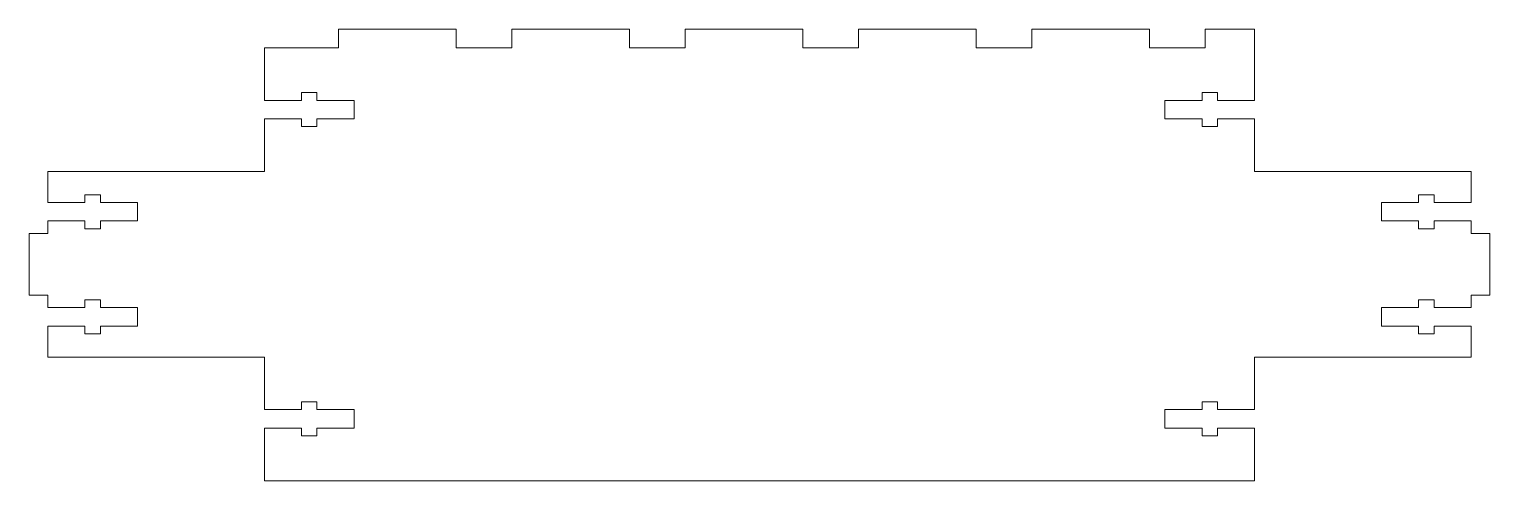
# Model space of a CAD drawing. Header units: millimetres. Extents: x -38 to 198, y 0 to 73.
import ezdxf

# ---------------------------------------------------------------- set-up
doc = ezdxf.new("R2010")
doc.units = ezdxf.units.MM

msp = doc.modelspace()

# ---------------------------------------------------------------- linework, layer by layer
at = {"color": 7, "linetype": 'Continuous', "lineweight": 15}
for p, q in [((12, 73), (12, 70)), ((12, 73), (31, 73)), ((31, 73), (31, 70)), ((40, 73), (40, 70)), ((40, 73), (59, 73)), ((59, 73), (59, 70)), ((68, 73), (68, 70)), ((68, 73), (87, 73)), ((87, 73), (87, 70)), ((96, 73), (96, 70)), ((96, 73), (115, 73)), ((115, 73), (115, 70)), ((124, 73), (124, 70)), ((124, 73), (143, 73)), ((143, 73), (143, 70)), ((152, 73), (152, 70)), ((152, 73), (160, 73)), ((160, 61.5), (160, 73)), ((0, 70), (0, 61.5)), ((12, 70), (0, 70)), ((40, 70), (31, 70)), ((68, 70), (59, 70)), ((96, 70), (87, 70)), ((124, 70), (115, 70)), ((152, 70), (143, 70)), ((6, 61.5), (0, 61.5)), ((8.5, 62.75), (6, 62.75)), ((6, 62.75), (6, 61.5)), ((8.5, 61.5), (8.5, 62.75)), ((14.5, 61.5), (8.5, 61.5)), ((14.5, 58.5), (14.5, 61.5)), ((151.5, 61.5), (145.5, 61.5)), ((145.5, 61.5), (145.5, 58.5)), ((154, 62.75), (151.5, 62.75)), ((151.5, 62.75), (151.5, 61.5)), ((154, 61.5), (154, 62.75)), ((160, 61.5), (154, 61.5)), ((0, 58.5), (0, 50)), ((0, 58.5), (6, 58.5)), ((6, 58.5), (6, 57.25)), ((6, 57.25), (8.5, 57.25)), ((8.5, 57.25), (8.5, 58.5)), ((8.5, 58.5), (14.5, 58.5)), ((145.5, 58.5), (151.5, 58.5)), ((151.5, 58.5), (151.5, 57.25)), ((151.5, 57.25), (154, 57.25)), ((154, 57.25), (154, 58.5)), ((154, 58.5), (160, 58.5)), ((160, 50), (160, 58.5)), ((-35, 50), (-35, 45)), ((-35, 50), (0, 50)), ((160, 50), (195, 50)), ((195, 50), (195, 45)), ((-29, 45), (-35, 45)), ((-26.5, 46.25), (-29, 46.25)), ((-29, 46.25), (-29, 45)), ((-26.5, 45), (-26.5, 46.25)), ((-20.5, 45), (-26.5, 45)), ((-20.5, 42), (-20.5, 45)), ((186.5, 45), (180.5, 45)), ((180.5, 45), (180.5, 42)), ((189, 46.25), (186.5, 46.25)), ((186.5, 46.25), (186.5, 45)), ((189, 45), (189, 46.25)), ((195, 45), (189, 45)), ((-35, 42), (-35, 40)), ((-35, 42), (-29, 42)), ((-29, 42), (-29, 40.75)), ((-29, 40.75), (-26.5, 40.75)), ((-26.5, 40.75), (-26.5, 42)), ((-26.5, 42), (-20.5, 42)), ((180.5, 42), (186.5, 42)), ((186.5, 42), (186.5, 40.75)), ((186.5, 40.75), (189, 40.75)), ((189, 40.75), (189, 42)), ((189, 42), (195, 42)), ((195, 42), (195, 40)), ((-38, 40), (-38, 30)), ((-38, 40), (-35, 40)), ((195, 40), (198, 40)), ((198, 40), (198, 30)), ((-38, 30), (-35, 30)), ((-35, 30), (-35, 28)), ((-26.5, 29.25), (-29, 29.25)), ((-29, 29.25), (-29, 28)), ((-26.5, 28), (-26.5, 29.25)), ((189, 29.25), (186.5, 29.25)), ((186.5, 29.25), (186.5, 28)), ((189, 28), (189, 29.25)), ((195, 30), (198, 30)), ((195, 30), (195, 28)), ((-29, 28), (-35, 28)), ((-20.5, 28), (-26.5, 28)), ((-20.5, 25), (-20.5, 28)), ((186.5, 28), (180.5, 28)), ((180.5, 28), (180.5, 25)), ((195, 28), (189, 28)), ((-35, 25), (-35, 20)), ((-35, 25), (-29, 25)), ((-29, 25), (-29, 23.75)), ((-29, 23.75), (-26.5, 23.75)), ((-26.5, 23.75), (-26.5, 25)), ((-26.5, 25), (-20.5, 25)), ((180.5, 25), (186.5, 25)), ((186.5, 25), (186.5, 23.75)), ((186.5, 23.75), (189, 23.75)), ((189, 23.75), (189, 25)), ((189, 25), (195, 25)), ((195, 25), (195, 20)), ((-35, 20), (0, 20)), ((0, 20), (0, 11.5)), ((160, 20), (195, 20)), ((160, 11.5), (160, 20)), ((8.5, 12.75), (6, 12.75)), ((6, 12.75), (6, 11.5)), ((8.5, 11.5), (8.5, 12.75)), ((154, 12.75), (151.5, 12.75)), ((151.5, 12.75), (151.5, 11.5)), ((154, 11.5), (154, 12.75)), ((6, 11.5), (0, 11.5)), ((14.5, 11.5), (8.5, 11.5)), ((14.5, 8.5), (14.5, 11.5)), ((151.5, 11.5), (145.5, 11.5)), ((145.5, 11.5), (145.5, 8.5)), ((160, 11.5), (154, 11.5)), ((0, 8.5), (0, 0)), ((0, 8.5), (6, 8.5)), ((6, 8.5), (6, 7.25)), ((6, 7.25), (8.5, 7.25)), ((8.5, 7.25), (8.5, 8.5)), ((8.5, 8.5), (14.5, 8.5)), ((145.5, 8.5), (151.5, 8.5)), ((151.5, 8.5), (151.5, 7.25)), ((151.5, 7.25), (154, 7.25)), ((154, 7.25), (154, 8.5)), ((154, 8.5), (160, 8.5)), ((160, 0), (160, 8.5)), ((0, 0), (160, 0))]:
    msp.add_line(p, q, dxfattribs=at)

doc.saveas('drawing.dxf')
